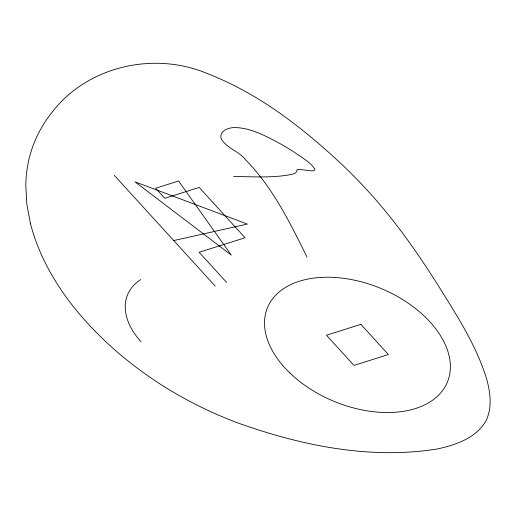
<?xml version="1.0" encoding="UTF-8"?>
<svg xmlns="http://www.w3.org/2000/svg" width="516" height="516" viewBox="0 0 516 516"><rect width="100%" height="100%" fill="white"/><g stroke="black" fill="none" stroke-linecap="round" stroke-linejoin="round"><path stroke-width="0.77" d="M173.711 240.566L247.377 224.092L134.96 181.813L231.284 255.091L178.568 181.006L155.606 188.256L164.778 198.318L199.215 187.45L245.068 237.779L199.15 252.266L226.666 282.465M233.658 176.588C253.337 176.517 273.454 178.336 292.83 174.118C295.004 173.615 297.248 172.15 296.997 169.7L299.177 169.409L312.328 170.951L314.379 170.454L314.863 169.093C310.135 161.779 301.737 157.696 294.9 152.607A176.072 110.566 22.5 0 0 280.897 144.099C266.83 136.611 252.143 128.252 235.838 127.562C229.614 127.207 219.597 130.219 220.945 138.165C225.963 148.234 239.043 151.033 245.764 159.966C272.783 187.572 290.102 222.841 307.02 257.11M114.307 175.369L215.185 286.083M30.354 223.118L26.819 204.097L25.8 185.405A287.902 180.794 22.5 0 1 35.507 139.662A305.343 191.746 22.5 0 1 52.187 112.101C87.733 65.958 154.22 51.174 207.264 73.536C258.922 93.512 303.382 128.22 343.385 165.868A459.891 288.799 22.5 0 1 367.231 190.223C393.45 218.681 415.896 250.35 436.601 282.974C455.647 313.605 475.991 344.256 486.653 379.034C490.4 392.612 492.425 407.904 485.885 420.979C475.984 438.129 455.834 444.927 437.562 448.92C369.527 459.962 299.738 445.295 235.702 422.159A265.94 167.003 22.5 0 1 160.36 384.201C125.104 361.348 93.086 333.181 67.873 299.454A298.641 187.534 22.5 0 1 30.36 223.118M141.132 341.844A76.155 47.82 22.5 0 1 140.674 279.601M360.89 324.345L326.454 335.213L353.963 365.405L388.406 354.544L360.89 324.345M289.869 372.971A97.343 61.127 22.5 0 0 446.469 384.13A97.343 61.127 22.5 0 0 335.942 277.531A97.343 61.127 22.5 0 0 289.869 372.971"/></g></svg>
